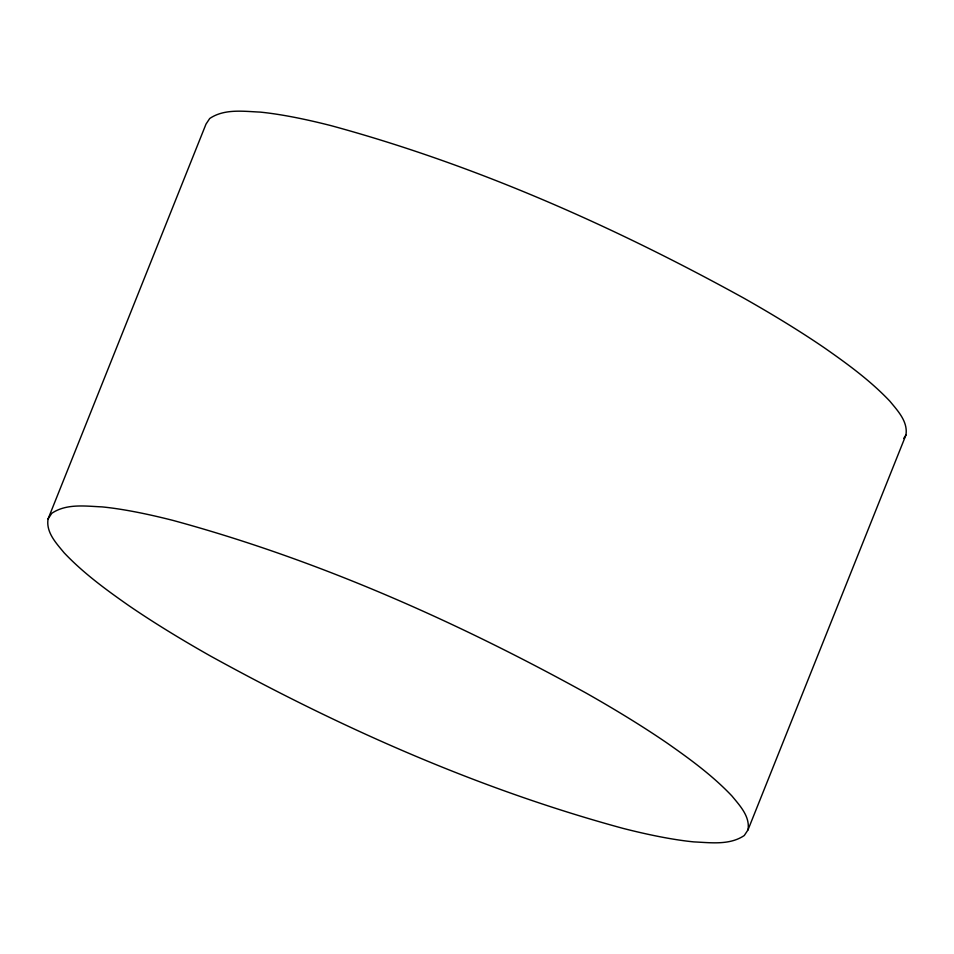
<?xml version="1.0" encoding="UTF-8"?>
<svg xmlns="http://www.w3.org/2000/svg" width="954" height="954" viewBox="0 0 954 954"><rect width="100%" height="100%" fill="white"/><g stroke="black" fill="none" stroke-linecap="round" stroke-linejoin="round"><path stroke-width="1.43" d="M48.082 518.916C45.804 532.32 56.298 543.255 64.121 552.795C83.427 573.187 106.216 589.822 129.16 605.862A525.737 95.984 21.8 0 0 210.059 655.792C340.84 727.914 478.646 789.101 622.998 828.37A271.019 49.477 21.8 0 0 693.952 841.905C710.658 842.632 729.583 845.447 744.275 835.513L747.996 829.897L905.918 435.084C908.196 421.68 897.702 410.745 889.879 401.205C870.573 380.813 847.784 364.178 824.84 348.138A525.737 95.984 21.8 0 0 743.941 298.208C613.16 226.086 475.354 164.899 331.002 125.63A271.019 49.477 21.8 0 0 260.048 112.095C243.342 111.368 224.417 108.553 209.725 118.487L206.004 124.103L48.082 518.916L51.802 513.288C66.494 503.354 85.419 506.169 102.126 506.896A271.019 49.477 21.8 0 1 173.079 520.431C317.432 559.712 455.237 620.875 586.018 693.009A525.737 95.984 21.8 0 1 666.918 742.939C689.861 758.979 712.65 775.614 731.956 796.006C739.779 805.546 750.273 816.493 747.996 829.897M903.688 438.458L905.918 435.084"/></g></svg>
